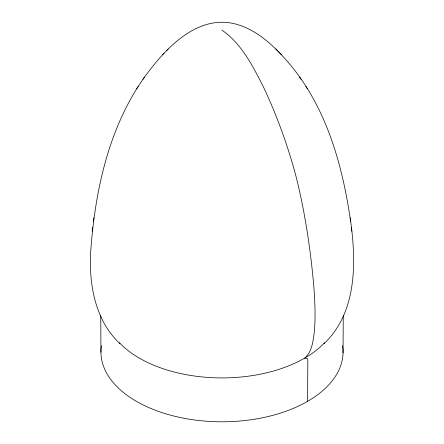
<?xml version="1.0" encoding="UTF-8"?>
<svg xmlns="http://www.w3.org/2000/svg" width="444" height="444" viewBox="0 0 444 444"><rect width="100%" height="100%" fill="white"/><g stroke="black" fill="none" stroke-linecap="round" stroke-linejoin="round"><path stroke-width="0.67" d="M307.603 401.326L307.814 360.117L307.148 358.408L304.623 358.158C311.954 352.048 312.976 341.658 314.213 332.811C315.662 317.893 314.985 302.869 313.936 287.951C310.883 251.67 305.505 215.512 296.953 180.103A313.73 181.135 60 0 0 292.152 162.476C284.327 136.269 274.697 110.567 262.909 85.875C252.453 65.423 241.364 43.595 222 30.164M343.051 352.869L343.245 315.723M138.178 86.425C106.577 136.069 94.483 195.832 90.554 253.79C89.133 285.708 95.565 320.918 119.919 343.595M92.141 231.185L92.607 227.511M93.373 221.445L93.839 217.804M142.968 79.31C163.22 50.943 195.626 14.047 235.12 23.898C254.246 28.827 269.919 42.208 282.961 56.471C324.669 101.293 342.185 162.227 350.627 221.445M136.58 88.828L144.45 77.09M162.526 54.767L164.158 53.102M166.661 50.533L168.182 48.984M324.081 343.595C357.786 311.644 356.288 260.195 350.161 217.804M281.474 54.767L275.818 48.984M305.822 86.425L307.42 88.828M299.55 77.09L301.032 79.31M351.393 227.511L351.859 231.185M100.755 315.723L100.938 352.225M324.553 342.785A116.844 67.46 0 0 1 222 377.916A116.844 67.46 0 0 1 119.447 342.785M342.579 345.676A121.062 69.897 0 0 1 222 421.8A121.062 69.897 0 0 1 101.421 345.676"/></g></svg>
